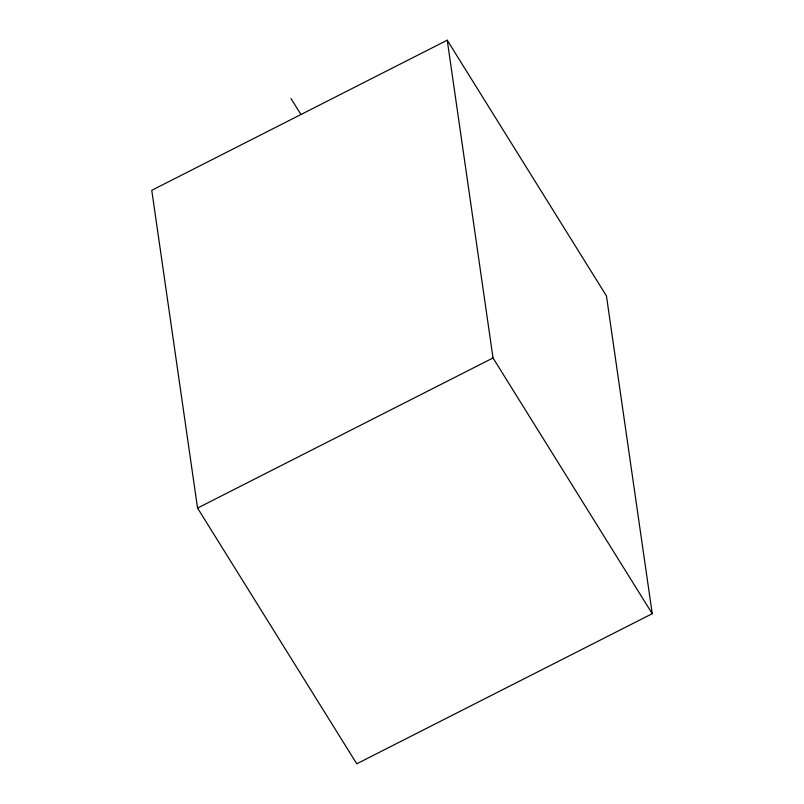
<?xml version="1.0" encoding="UTF-8"?>
<svg xmlns="http://www.w3.org/2000/svg" width="804" height="804" viewBox="0 0 804 804"><rect width="100%" height="100%" fill="white"/><g stroke="black" fill="none" stroke-linecap="round" stroke-linejoin="round"><path stroke-width="1.21" d="M447.235 40.2L151.765 190.307L197.553 508.068L356.765 763.8L652.235 613.693L606.447 295.932L447.235 40.2L493.023 357.961L652.235 613.693M197.553 508.068L493.023 357.961M290.968 98.5L300.917 114.48"/></g></svg>
